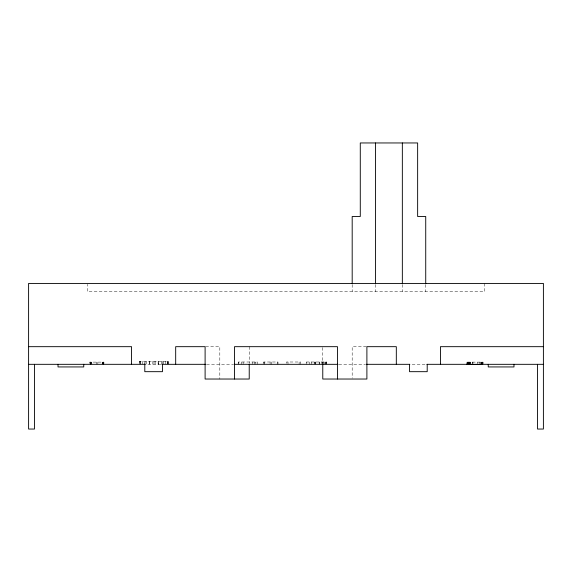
<?xml version="1.0" encoding="UTF-8"?>
<svg xmlns="http://www.w3.org/2000/svg" width="572" height="572" viewBox="0 0 572 572"><rect width="100%" height="100%" fill="white"/><g stroke="black" fill="none" stroke-linecap="round" stroke-linejoin="round"><path stroke-width="0.43" stroke-dasharray="2.86 2.15" d="M205.691 346.675L219.812 346.675L219.812 379.029M366.309 346.675L352.188 346.675L352.188 378.163M103.882 364.321L103.882 362.119L89.554 362.119L89.554 364.321M206.571 364.321L233.183 364.321M338.817 364.321L365.429 364.321M412.14 364.321L426.018 364.321M484.563 283.426L484.563 291.663L87.437 291.663L87.437 284.248M483.061 364.321L483.061 362.119L466.738 362.119L466.738 364.471M482.847 362.119L482.847 364.321M482.318 362.119L482.303 364.471M481.774 362.119L481.774 364.321M481.545 362.119L481.567 364.321M481.46 362.119L481.46 364.471M480.723 362.119L480.723 364.471M479.865 362.119L479.865 364.471M477.834 362.119L477.834 364.471M472.944 362.119L472.93 364.471M472.701 362.119L472.701 364.471M470.713 362.119L470.713 364.321M470.234 362.119L470.22 364.321M469.719 362.119L469.719 364.321M469.519 362.119L469.519 364.321M468.997 362.119L468.997 364.471M468.797 362.119L468.797 364.321M468.625 362.119L468.625 364.471M468.082 362.119L468.082 364.471M467.86 362.119L467.86 364.471M467.467 362.119L467.467 364.471M466.952 362.119L466.952 364.471M425.732 284.591L425.732 291.663M402.345 284.541L402.345 291.663M375.575 284.541L375.575 291.663M352.188 284.591L352.188 291.663M326.633 364.321L326.633 362.005L306.549 362.005L306.549 364.321M326.39 362.005L326.39 364.321M325.818 362.005L325.818 364.321M325.575 362.005L325.575 364.321M324.16 362.005L324.16 364.321M323.638 362.005L323.638 364.321M322.772 347.554L322.772 363.442M322.587 362.005L322.587 364.321M321.922 362.005L321.922 364.321M319.412 362.005L319.412 364.321M319.176 362.005L319.176 364.321M315.63 362.005L315.63 364.321M315.129 362.005L315.129 364.321M314.893 362.005L314.893 364.321M314.335 362.005L314.335 363.549M311.218 362.005L311.218 364.321M309.666 362.005L309.666 364.321M306.792 362.005L306.792 364.321M300.679 364.321L300.679 362.005L286.45 362.005L286.45 364.321M299.127 362.005L299.127 364.321M288.002 362.005L288.002 364.321M277.999 364.321L277.999 362.005L263.749 362.005L263.771 364.321M277.756 362.005L277.756 364.321M271.65 362.005L271.65 364.321M270.098 362.005L270.098 364.321M264.507 362.005L264.507 364.321M263.949 362.005L263.992 364.321M257.4 364.321L257.4 362.005L238.467 362.005L238.467 364.321M254.204 362.005L254.204 364.321M252.731 362.005L252.731 364.321M249.228 346.675L249.228 363.442M243.136 362.005L243.136 364.321M241.584 362.005L241.584 364.321M238.703 362.005L238.703 364.321M168.325 364.321L168.325 361.297L139.582 361.297L139.582 364.321M168.011 361.297L168.011 364.321M167.889 361.297L167.889 364.321M167.582 361.297L167.582 364.321M165.265 361.297L165.265 364.321M163.242 361.297L163.242 364.321M162.805 361.297L162.805 364.321L144.673 364.321L144.673 361.297M161.554 361.297L161.554 364.321M158.129 361.297L158.129 364.321M155.162 361.297L155.162 364.321M154.004 361.297L154.004 364.321M152.846 361.297L152.846 364.321M149.757 361.297L149.757 364.321M149.449 361.297L149.449 364.321M146.339 361.297L146.339 364.321M145.059 361.297L145.059 364.321M142.65 361.297L142.65 364.321M140.333 361.297L140.333 364.321M140.018 361.297L140.018 364.321M139.897 361.297L139.897 364.321M103.811 362.119L103.797 364.321M103.654 362.119L103.654 364.321M103.603 362.119L103.603 364.321M103.074 362.119L103.074 364.321M102.531 362.119L102.531 364.321M102.316 362.119L102.302 364.321M97.841 362.119L97.841 364.321M96.361 362.119L96.361 364.321M91.463 362.119L91.463 364.321M91.041 362.119L91.041 364.321M90.991 362.119L90.977 364.321M90.548 362.119L90.555 364.321M90.469 362.119L90.469 364.321M90.34 362.119L90.319 364.321M90.269 362.119L90.269 364.321M255.834 364.321L255.834 362.005L255.777 364.321M158.451 364.321L158.451 361.297L158.437 364.321"/><path stroke-width="0.86" d="M28.6 346.675L131.56 346.675L131.56 364.321M543.4 346.675L440.44 346.675L440.44 364.321M28.6 364.321L145.095 364.321M161.983 364.321L205.691 364.321M234.077 364.321L337.923 364.321M366.309 364.321L409.852 364.321M426.905 364.321L543.4 364.321M466.738 364.471L482.303 364.471M537.516 364.321L537.516 429.043L543.4 429.043L543.4 283.426L28.6 283.426L28.6 429.043L34.484 429.043L34.484 364.321M513.985 364.321L513.985 366.938L488.245 366.938L488.245 364.321M427.205 364.321L427.205 371.678L409.552 371.678L409.552 364.321M425.732 283.705L425.732 216.502L417.639 216.502L417.639 142.957L360.281 142.957L360.281 216.502L352.188 216.502L352.188 283.705M402.345 142.957L402.345 283.648M396.317 364.321L396.317 346.675L366.895 346.675L366.895 379.029L322.772 379.029L322.772 364.321M375.575 142.957L375.575 283.648M337.48 379.029L337.48 346.675L234.52 346.675L234.52 379.029M249.228 364.321L249.228 379.029L205.105 379.029L205.105 346.675L175.683 346.675L175.683 364.321M162.448 364.321L162.448 371.678L144.795 371.678L144.795 364.321M83.755 364.321L83.755 366.938L58.015 366.938L58.015 364.321"/></g></svg>
